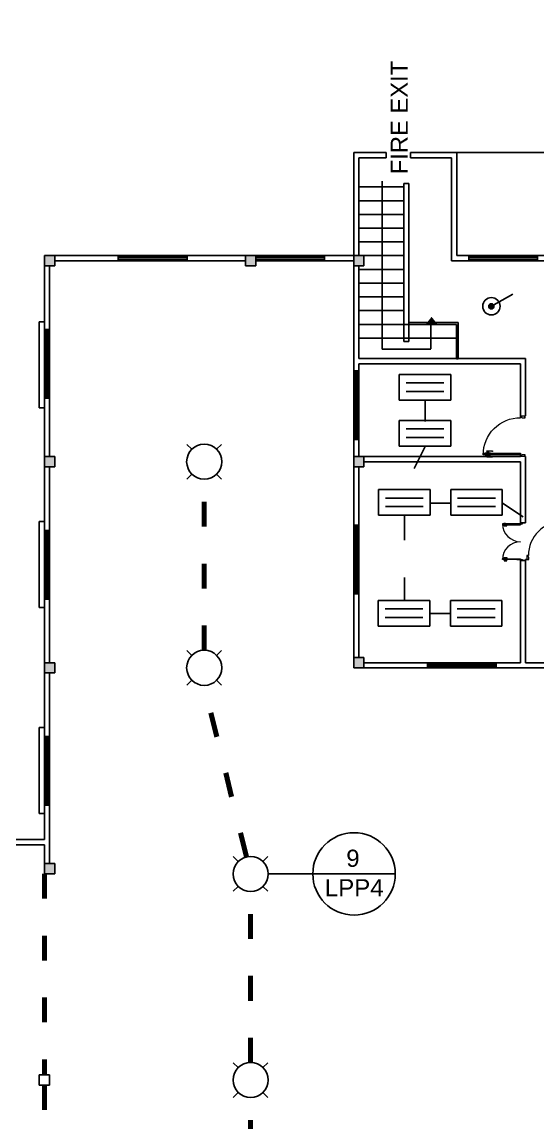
# Model space of a CAD drawing. Header units: millimetres. Extents: x 3339 to 2017737, y 4955 to 2748989.
# Drawn here: x 1497483 to 1512497, y 1700899 to 1732949 of the extents above; entities that cross this region are included whole.
import ezdxf

# ---------------------------------------------------------------- set-up
doc = ezdxf.new("R2010")
doc.units = ezdxf.units.MM
doc.header["$LTSCALE"] = 30
doc.linetypes.add('ACAD_ISO03W100', pattern=[30, 12, -18])
for name, color, linetype, lineweight in [('A-DETL-GENF', 92, 'Continuous', 13), ('A-DOOR', 31, 'Continuous', 13), ('T-WAL', 4, 'Continuous', 5)]:
    doc.layers.add(name, color=color, linetype=linetype, lineweight=lineweight)
doc.styles.get("Standard").update_dxf_attribs({"font": 'arial.ttf'})

# ---------------------------------------------------------------- blocks, each defined once
blk = doc.blocks.new('D4')
at = {"layer": 'A-DETL-GENF'}
for p, q in [((-1072, -29), (-1072, -112)), ((-1052, -29), (-1072, -29)), ((-1060, -41), (-1072, -30)), ((-1072, -112), (-1060, -112)), ((-1059, -112), (-1072, -112)), ((-1072, -112), (-1072, -150)), ((-1072, -150), (-1059, -150)), ((-1060, -112), (-1060, -41)), ((-1060, -41), (-1052, -41)), ((-1059, -150), (-1059, -112)), ((-1059, -115), (-1059, -147)), ((-1027, -115), (-1059, -115)), ((-1059, -147), (-1027, -147)), ((-1052, -41), (-1052, -29)), ((-1021, -74), (-1027, -80)), ((-1027, -80), (-1027, -182)), ((-1027, -147), (-1027, -115)), ((-1027, -182), (-1021, -188)), ((-1021, -188), (-1021, -74)), ((-974, -80), (-981, -74)), ((-981, -74), (-981, -188)), ((-981, -188), (-974, -182)), ((-974, -182), (-974, -80)), ((-943, -115), (-974, -115)), ((-974, -115), (-974, -147)), ((-974, -147), (-943, -147)), ((-930, -29), (-949, -29)), ((-949, -29), (-949, -41)), ((-949, -41), (-941, -41)), ((-943, -112), (-943, -150)), ((-930, -112), (-943, -112)), ((-943, -147), (-943, -115)), ((-943, -150), (-930, -150)), ((-941, -41), (-930, -30)), ((-941, -41), (-941, -112)), ((-941, -112), (-930, -112)), ((-930, -112), (-930, -29)), ((-930, -150), (-930, -112))]:
    blk.add_line(p, q, dxfattribs=at)
at = {"layer": 'A-DOOR', "lineweight": 18}
for p, q in [((-1059, 683), (-1024, 683)), ((-1014, 683), (-1059, 683)), ((-1059, 683), (-1059, 583)), ((-1059, 583), (-1024, 583)), ((-1024, 583), (-1024, 626)), ((-1024, 626), (-1014, 626)), ((-981, 583), (-1021, 583)), ((-1021, 583), (-1021, -231)), ((-1014, 626), (-1014, 683)), ((-981, -231), (-981, 583)), ((-169, 683), (-214, 683)), ((-214, 683), (-214, 626)), ((-214, 626), (-204, 626)), ((-204, 683), (-169, 683)), ((-204, 626), (-204, 583)), ((-204, 583), (-169, 583)), ((-169, 583), (-169, 683)), ((-1021, -231), (-981, -231))]:
    blk.add_line(p, q, dxfattribs=at)
at = {"layer": 'A-DOOR'}
blk.add_arc((-1021, 583), 814, 270, 0, dxfattribs=at)

msp = doc.modelspace()

# ---------------------------------------------------------------- hatches: boundary and pattern name
at = {"true_color": 0xf8d731}
h = msp.add_hatch(color=40, dxfattribs=at)
h.dxf.hatch_style = 1
h.paths.add_polyline_path([(1468284.084, 1732948.947), (1468134.084, 1732948.947), (1467984.084, 1732948.947), (1467984.084, 1732648.947), (1468284.084, 1732648.947)])
h.paths.add_polyline_path([(1474284.084, 1732948.947), (1474134.084, 1732948.947), (1473984.084, 1732948.947), (1473984.084, 1732648.947), (1474284.084, 1732648.947)])
h.paths.add_polyline_path([(1480284.084, 1732948.947), (1480134.084, 1732948.947), (1479984.084, 1732948.947), (1479984.084, 1732798.947), (1479984.084, 1732648.947), (1480284.084, 1732648.947)])
h.paths.add_polyline_path([(1487284.084, 1732948.947), (1487134.084, 1732948.947), (1486984.084, 1732948.947), (1486984.084, 1732648.947), (1487284.084, 1732648.947)])
h.paths.add_polyline_path([(1494134.084, 1732948.947), (1493984.084, 1732948.947), (1493834.084, 1732948.947), (1493834.084, 1732798.947), (1493834.084, 1732648.947), (1494134.084, 1732648.947)])
h.paths.add_polyline_path([(1494134.084, 1727098.947), (1493984.084, 1727098.947), (1493834.084, 1727098.947), (1493834.084, 1726948.947), (1493834.084, 1726798.947), (1494134.084, 1726798.947)])
h.paths.add_polyline_path([(1494134.084, 1721098.947), (1493984.084, 1721098.947), (1493834.084, 1721098.947), (1493834.084, 1720948.947), (1493834.084, 1720798.947), (1494134.084, 1720798.947)])
h.paths.add_polyline_path([(1494134.084, 1715098.947), (1493984.084, 1715098.947), (1493834.084, 1715098.947), (1493834.084, 1714948.947), (1493834.084, 1714798.947), (1494134.084, 1714798.947)])
h.paths.add_polyline_path([(1498434.084, 1726148.947), (1498134.084, 1726148.947), (1498134.084, 1725998.947), (1498134.084, 1725848.947), (1498434.084, 1725848.947)])
h.paths.add_polyline_path([(1504284.084, 1726148.947), (1504134.084, 1726148.947), (1503984.084, 1726148.947), (1503984.084, 1725848.947), (1504284.084, 1725848.947)])
h.paths.add_polyline_path([(1498434.084, 1720298.947), (1498284.084, 1720298.947), (1498134.084, 1720298.947), (1498134.084, 1720148.947), (1498134.084, 1719998.947), (1498434.084, 1719998.947)])
h.paths.add_polyline_path([(1498434.084, 1714298.947), (1498284.084, 1714298.947), (1498134.084, 1714298.947), (1498134.084, 1714148.947), (1498134.084, 1713998.947), (1498434.084, 1713998.947)])
h = msp.add_hatch(color=40, dxfattribs=at)
h.dxf.hatch_style = 1
h.paths.add_polyline_path([(1507434.084, 1726148.947), (1507284.084, 1726148.947), (1507134.084, 1726148.947), (1507134.084, 1725848.947), (1507434.084, 1725848.947)])
h.paths.add_polyline_path([(1513284.084, 1726148.947), (1513134.084, 1726148.947), (1512984.084, 1726148.947), (1512984.084, 1725998.947), (1512984.084, 1725848.947), (1513284.084, 1725848.947)])
h.paths.add_polyline_path([(1519284.084, 1726148.947), (1519134.084, 1726148.947), (1518984.084, 1726148.947), (1518984.084, 1725998.947), (1518984.084, 1725848.947), (1519284.084, 1725848.947)])
h.paths.add_polyline_path([(1519284.084, 1720298.947), (1519134.084, 1720298.947), (1518984.084, 1720298.947), (1518984.084, 1720148.947), (1518984.084, 1719998.947), (1519284.084, 1719998.947)])
h.paths.add_polyline_path([(1525284.084, 1726148.947), (1525134.084, 1726148.947), (1524984.084, 1726148.947), (1524984.084, 1725998.947), (1524984.084, 1725848.947), (1525284.084, 1725848.947)])
h.paths.add_polyline_path([(1531134.084, 1726148.947), (1530984.084, 1726148.947), (1530834.084, 1726148.947), (1530834.084, 1725998.947), (1530834.084, 1725848.947), (1531134.084, 1725848.947)])
h.paths.add_polyline_path([(1534284.084, 1726148.947), (1534134.084, 1726148.947), (1533984.084, 1726148.947), (1533984.084, 1725848.947), (1534284.084, 1725848.947)])
h.paths.add_polyline_path([(1540134.084, 1726148.947), (1539984.084, 1726148.947), (1539834.084, 1726148.947), (1539834.084, 1725998.947), (1539834.084, 1725848.947), (1540134.084, 1725848.947)])
h.paths.add_polyline_path([(1540134.084, 1720298.947), (1539984.084, 1720298.947), (1539834.084, 1720298.947), (1539834.084, 1720148.947), (1539834.084, 1719998.947), (1540134.084, 1719998.947)])
h.paths.add_polyline_path([(1531134.084, 1714448.947), (1530984.084, 1714448.947), (1530834.084, 1714448.947), (1530834.084, 1714298.947), (1530834.084, 1714148.947), (1531134.084, 1714148.947)])
h.paths.add_polyline_path([(1525134.084, 1714448.947), (1524984.084, 1714448.947), (1524834.084, 1714448.947), (1524834.084, 1714298.947), (1524834.084, 1714148.947), (1525134.084, 1714148.947)])
h.paths.add_polyline_path([(1519284.084, 1714448.947), (1519134.084, 1714448.947), (1518984.084, 1714448.947), (1518984.084, 1714148.947), (1519284.084, 1714148.947)])
h.paths.add_polyline_path([(1513284.084, 1714448.947), (1513134.084, 1714448.947), (1512984.084, 1714448.947), (1512984.084, 1714298.947), (1512984.084, 1714148.947), (1513284.084, 1714148.947)])
h.paths.add_polyline_path([(1507434.084, 1714448.947), (1507284.084, 1714448.947), (1507134.084, 1714448.947), (1507134.084, 1714298.947), (1507134.084, 1714148.947), (1507434.084, 1714148.947)])
h.paths.add_polyline_path([(1507434.084, 1720298.947), (1507284.084, 1720298.947), (1507134.084, 1720298.947), (1507134.084, 1720148.947), (1507134.084, 1719998.947), (1507434.084, 1719998.947)])
h = msp.add_hatch(color=256)
h.dxf.hatch_style = 1
h.paths.add_polyline_path([(1511216.935, 1724673.947, 1), (1511065.859, 1724673.947, 1)])
at = {"true_color": 0xcd2027}
h = msp.add_hatch(color=242, dxfattribs=at)
h.dxf.hatch_style = 1
h.paths.add_polyline_path([(1509401.465, 1724317.658), (1509401.465, 1724366.229), (1509571.465, 1724152.515), (1509401.465, 1724152.515)])
h.paths.add_polyline_path([(1509401.465, 1724366.229), (1509401.465, 1724317.658), (1509401.465, 1724152.515), (1509231.465, 1724152.515)])
at = {"true_color": 0xf8d731}
h = msp.add_hatch(color=40, dxfattribs=at)
h.dxf.hatch_style = 1
h.paths.add_polyline_path([(1494134.084, 1709298.947), (1493984.084, 1709298.947), (1493834.084, 1709298.947), (1493834.084, 1709148.947), (1493834.084, 1708998.947), (1494134.084, 1708998.947)])
h.paths.add_polyline_path([(1498434.084, 1708448.947), (1498284.084, 1708448.947), (1498134.084, 1708448.947), (1498134.084, 1708148.947), (1498434.084, 1708148.947)])

# ---------------------------------------------------------------- linework, layer by layer
for p, q in [((1508084.084, 1729148.947), (1507134.084, 1729148.947)), ((1507134.084, 1729148.947), (1507134.084, 1727648.947)), ((1507134.084, 1729148.947), (1508084.084, 1729148.947)), ((1507134.084, 1729148.947), (1508084.084, 1729148.947)), ((1507284.084, 1729148.947), (1508084.084, 1729148.947)), ((1508084.084, 1729148.947), (1508084.084, 1728998.947)), ((1529134.084, 1729148.947), (1508784.084, 1729148.947)), ((1508784.084, 1729148.947), (1509134.084, 1729148.947)), ((1508784.084, 1729148.947), (1510134.084, 1729148.947)), ((1508784.084, 1728998.947), (1508784.084, 1729148.947)), ((1510134.084, 1729148.947), (1510134.084, 1726148.947)), ((1507284.084, 1728998.947), (1507284.084, 1727648.947)), ((1507284.084, 1728998.947), (1508084.084, 1728998.947)), ((1508784.084, 1728998.947), (1509984.084, 1728998.947)), ((1509984.084, 1728998.947), (1509984.084, 1726148.947)), ((1507134.084, 1724648.947), (1507134.084, 1727648.947)), ((1507134.084, 1727648.947), (1507134.084, 1726148.947)), ((1507284.084, 1727648.947), (1507284.084, 1726148.947)), ((1507434.084, 1726148.947), (1498134.084, 1726148.947)), ((1498134.084, 1726148.947), (1498134.084, 1709148.947)), ((1498134.084, 1720148.947), (1498134.084, 1726148.947)), ((1498134.084, 1726148.947), (1498134.084, 1725848.947)), ((1498434.084, 1726148.947), (1498134.084, 1726148.947)), ((1498134.084, 1726148.947), (1498134.084, 1725998.947)), ((1498134.084, 1726148.947), (1504134.084, 1726148.947)), ((1498434.084, 1726148.947), (1498284.084, 1726148.947)), ((1498434.084, 1725848.947), (1498434.084, 1726148.947)), ((1498434.084, 1725998.947), (1498434.084, 1726148.947)), ((1498434.084, 1726148.947), (1500284.084, 1726148.947)), ((1503984.084, 1725998.947), (1498434.084, 1725998.947)), ((1500284.084, 1726148.947), (1500284.084, 1725998.947)), ((1503984.084, 1726148.947), (1503984.084, 1725848.947)), ((1504284.084, 1726148.947), (1503984.084, 1726148.947)), ((1503984.084, 1726148.947), (1503984.084, 1725998.947)), ((1504134.084, 1726148.947), (1507134.084, 1726148.947)), ((1504284.084, 1726148.947), (1504134.084, 1726148.947)), ((1504284.084, 1725848.947), (1504284.084, 1726148.947)), ((1504284.084, 1725998.947), (1504284.084, 1726148.947)), ((1507134.084, 1725998.947), (1504284.084, 1725998.947)), ((1507134.084, 1726148.947), (1507134.084, 1724648.947)), ((1507134.084, 1726148.947), (1507434.084, 1726148.947)), ((1507134.084, 1726148.947), (1507134.084, 1714148.947)), ((1507134.084, 1726148.947), (1507134.084, 1725848.947)), ((1507434.084, 1726148.947), (1507134.084, 1726148.947)), ((1507134.084, 1726148.947), (1507134.084, 1725998.947)), ((1507134.084, 1726148.947), (1507134.084, 1720148.947)), ((1507134.084, 1726148.947), (1507134.084, 1720298.947)), ((1507134.084, 1726148.947), (1507134.084, 1723148.947)), ((1507434.084, 1726148.947), (1507284.084, 1726148.947)), ((1507434.084, 1725848.947), (1507434.084, 1726148.947)), ((1507434.084, 1725998.947), (1507434.084, 1726148.947)), ((1509984.084, 1726148.947), (1509984.084, 1725998.947)), ((1512984.084, 1725998.947), (1509984.084, 1725998.947)), ((1509984.084, 1725998.947), (1510134.084, 1725998.947)), ((1528134.084, 1726148.947), (1510134.084, 1726148.947)), ((1510134.084, 1726148.947), (1513134.084, 1726148.947)), ((1512984.084, 1726148.947), (1512484.084, 1726148.947)), ((1512484.084, 1726148.947), (1512484.084, 1725998.947)), ((1498134.084, 1725848.947), (1498434.084, 1725848.947)), ((1498284.084, 1725848.947), (1498284.084, 1720298.947)), ((1498284.084, 1725848.947), (1498284.084, 1723998.947)), ((1503984.084, 1725848.947), (1504284.084, 1725848.947)), ((1507134.084, 1725848.947), (1507434.084, 1725848.947)), ((1507284.084, 1725848.947), (1507284.084, 1723148.947)), ((1497982.521, 1724218.876), (1497982.521, 1721718.876)), ((1498132.521, 1724218.876), (1497982.521, 1724218.876)), ((1497982.521, 1724218.876), (1497982.521, 1724218.876)), ((1498132.521, 1721718.876), (1498132.521, 1724218.876)), ((1498284.084, 1723998.947), (1498134.084, 1723998.947)), ((1507284.084, 1723148.947), (1511134.084, 1723148.947)), ((1511134.084, 1723148.947), (1512134.084, 1723148.947)), ((1512134.084, 1721481.469), (1512134.084, 1723148.947)), ((1507284.084, 1722998.947), (1507284.084, 1720298.947)), ((1507284.084, 1722998.947), (1511134.084, 1722998.947)), ((1507284.084, 1722998.947), (1507284.084, 1720298.947)), ((1508459.603, 1722692.153), (1509959.603, 1722692.153)), ((1508959.603, 1722692.153), (1508459.603, 1722692.153)), ((1508459.603, 1722692.153), (1508459.603, 1721942.153)), ((1508459.603, 1722692.153), (1508659.603, 1722692.153)), ((1509959.603, 1722692.153), (1508959.603, 1722692.153)), ((1509959.603, 1722692.153), (1509759.603, 1722692.153)), ((1509959.603, 1721942.153), (1509959.603, 1722692.153)), ((1509959.603, 1722692.153), (1509959.603, 1722442.153)), ((1511134.084, 1722998.947), (1511984.084, 1722998.947)), ((1511984.084, 1721430.979), (1511984.084, 1722998.947)), ((1511984.084, 1722998.947), (1511984.084, 1721430.979)), ((1508459.603, 1722442.153), (1508459.603, 1722192.153)), ((1509759.603, 1722442.153), (1508659.603, 1722442.153)), ((1508659.603, 1722192.153), (1509759.603, 1722192.153)), ((1508459.603, 1721942.153), (1509959.603, 1721942.153)), ((1497982.521, 1721718.876), (1498132.521, 1721718.876)), ((1512116.951, 1721481.469), (1512134.084, 1721481.469)), ((1508459.603, 1721352.153), (1509959.603, 1721352.153)), ((1508959.603, 1721352.153), (1508459.603, 1721352.153)), ((1508459.603, 1721352.153), (1508459.603, 1720602.153)), ((1508459.603, 1721352.153), (1508659.603, 1721352.153)), ((1508459.603, 1721102.153), (1508459.603, 1720852.153)), ((1509759.603, 1721102.153), (1508659.603, 1721102.153)), ((1509959.603, 1721352.153), (1508959.603, 1721352.153)), ((1509959.603, 1721352.153), (1509759.603, 1721352.153)), ((1509959.603, 1720602.153), (1509959.603, 1721352.153)), ((1509959.603, 1721352.153), (1509959.603, 1721102.153)), ((1507134.084, 1720298.947), (1507134.084, 1720798.947)), ((1507134.084, 1720798.947), (1507284.084, 1720798.947)), ((1508659.603, 1720852.153), (1509759.603, 1720852.153)), ((1502278.774, 1720654.257), (1502423.03, 1720510)), ((1503289.393, 1720654.257), (1503145.137, 1720510)), ((1508459.603, 1720602.153), (1509959.603, 1720602.153)), ((1498134.084, 1720298.947), (1498134.084, 1719998.947)), ((1498434.084, 1720298.947), (1498134.084, 1720298.947)), ((1498134.084, 1720298.947), (1498134.084, 1720148.947)), ((1498134.084, 1714148.947), (1498134.084, 1720148.947)), ((1498434.084, 1720298.947), (1498284.084, 1720298.947)), ((1498434.084, 1719998.947), (1498434.084, 1720298.947)), ((1498434.084, 1720148.947), (1498434.084, 1720298.947)), ((1507134.084, 1720298.947), (1508634.084, 1720298.947)), ((1507134.084, 1720298.947), (1507134.084, 1719998.947)), ((1507434.084, 1720298.947), (1507134.084, 1720298.947)), ((1507134.084, 1720298.947), (1507134.084, 1720148.947)), ((1507434.084, 1720298.947), (1507284.084, 1720298.947)), ((1507434.084, 1719998.947), (1507434.084, 1720298.947)), ((1507434.084, 1720148.947), (1507434.084, 1720298.947)), ((1507434.084, 1720148.947), (1508634.084, 1720148.947)), ((1511984.084, 1720298.947), (1508634.084, 1720298.947)), ((1511984.084, 1720148.947), (1508634.084, 1720148.947)), ((1511984.084, 1720298.947), (1511984.084, 1720402.584)), ((1511984.084, 1720402.584), (1511984.084, 1720298.947)), ((1511984.084, 1718315.534), (1511984.084, 1720148.947)), ((1512116.951, 1720298.947), (1512134.084, 1720298.947)), ((1512134.084, 1718991.131), (1512134.084, 1720298.947)), ((1498134.084, 1719998.947), (1498434.084, 1719998.947)), ((1498284.084, 1719998.947), (1498284.084, 1714298.947)), ((1498284.084, 1719998.947), (1498284.084, 1718148.947)), ((1507134.084, 1719998.947), (1507434.084, 1719998.947)), ((1507284.084, 1719998.947), (1507284.084, 1714448.947)), ((1502278.774, 1719643.637), (1502423.03, 1719787.893)), ((1503289.393, 1719643.637), (1503145.137, 1719787.893)), ((1508359.603, 1719342.153), (1507859.603, 1719342.153)), ((1507859.603, 1719342.153), (1507859.603, 1718592.153)), ((1507859.603, 1719342.153), (1508059.603, 1719342.153)), ((1507859.603, 1719342.153), (1509359.603, 1719342.153)), ((1509359.603, 1719342.153), (1508359.603, 1719342.153)), ((1509359.603, 1719342.153), (1509159.603, 1719342.153)), ((1509359.603, 1718592.153), (1509359.603, 1719342.153)), ((1509359.603, 1719342.153), (1509359.603, 1719092.153)), ((1509959.603, 1719342.153), (1511459.603, 1719342.153)), ((1510459.603, 1719342.153), (1509959.603, 1719342.153)), ((1509959.603, 1719342.153), (1509959.603, 1718592.153)), ((1509959.603, 1719342.153), (1510159.603, 1719342.153)), ((1511459.603, 1719342.153), (1510459.603, 1719342.153)), ((1511459.603, 1719342.153), (1511259.603, 1719342.153)), ((1511459.603, 1718592.153), (1511459.603, 1719342.153)), ((1511459.603, 1719342.153), (1511459.603, 1719092.153)), ((1507859.603, 1719092.153), (1507859.603, 1718842.153)), ((1509159.603, 1719092.153), (1508059.603, 1719092.153)), ((1508059.603, 1718842.153), (1509159.603, 1718842.153)), ((1509959.603, 1719092.153), (1509959.603, 1718842.153)), ((1511259.603, 1719092.153), (1510159.603, 1719092.153)), ((1510159.603, 1718842.153), (1511259.603, 1718842.153)), ((1512134.084, 1718991.131), (1512134.084, 1718365.467)), ((1507859.603, 1718592.153), (1509359.603, 1718592.153)), ((1509959.603, 1718592.153), (1511459.603, 1718592.153)), ((1497982.521, 1718408.876), (1497982.521, 1715908.876)), ((1498132.521, 1718408.876), (1497982.521, 1718408.876)), ((1497982.521, 1718408.876), (1497982.521, 1718408.876)), ((1498132.521, 1715908.876), (1498132.521, 1718408.876)), ((1512049.107, 1718365.467), (1511985.09, 1718365.467)), ((1511985.09, 1718365.467), (1512135.09, 1718365.467)), ((1498284.084, 1718148.947), (1498134.084, 1718148.947)), ((1511984.084, 1717820.043), (1511984.084, 1717820.045)), ((1511884.777, 1717298.947), (1511984.084, 1717298.947)), ((1511985.09, 1717298.947), (1511884.777, 1717298.947)), ((1511984.084, 1714298.947), (1511984.084, 1717324.554)), ((1511984.084, 1717298.947), (1511984.084, 1717324.554)), ((1512049.107, 1717274.62), (1511985.09, 1717274.62)), ((1511985.09, 1717274.62), (1512135.09, 1717274.62)), ((1512134.084, 1714298.947), (1512134.084, 1717298.947)), ((1512171.228, 1717298.947), (1512134.084, 1717298.947)), ((1512134.084, 1717298.947), (1512134.084, 1717274.62)), ((1507134.084, 1714448.947), (1507134.084, 1716298.947)), ((1507134.084, 1716298.947), (1507284.084, 1716298.947)), ((1508349.603, 1716112.153), (1507849.603, 1716112.153)), ((1507849.603, 1716112.153), (1507849.603, 1715362.153)), ((1507849.603, 1716112.153), (1508049.603, 1716112.153)), ((1507849.603, 1716112.153), (1509349.603, 1716112.153)), ((1509349.603, 1716112.153), (1508349.603, 1716112.153)), ((1509349.603, 1716112.153), (1509149.603, 1716112.153)), ((1509349.603, 1715362.153), (1509349.603, 1716112.153)), ((1509349.603, 1716112.153), (1509349.603, 1715862.153)), ((1509949.603, 1716112.153), (1511449.603, 1716112.153)), ((1510449.603, 1716112.153), (1509949.603, 1716112.153)), ((1509949.603, 1716112.153), (1509949.603, 1715362.153)), ((1509949.603, 1716112.153), (1510149.603, 1716112.153)), ((1511449.603, 1716112.153), (1510449.603, 1716112.153)), ((1511449.603, 1716112.153), (1511249.603, 1716112.153)), ((1511449.603, 1715362.153), (1511449.603, 1716112.153)), ((1511449.603, 1716112.153), (1511449.603, 1715862.153)), ((1497982.521, 1715908.876), (1498132.521, 1715908.876)), ((1507849.603, 1715862.153), (1507849.603, 1715612.153)), ((1509149.603, 1715862.153), (1508049.603, 1715862.153)), ((1509949.603, 1715862.153), (1509949.603, 1715612.153)), ((1511249.603, 1715862.153), (1510149.603, 1715862.153)), ((1507849.603, 1715362.153), (1509349.603, 1715362.153)), ((1508049.603, 1715612.153), (1509149.603, 1715612.153)), ((1509949.603, 1715362.153), (1511449.603, 1715362.153)), ((1510149.603, 1715612.153), (1511249.603, 1715612.153)), ((1502278.774, 1714654.257), (1502423.03, 1714510)), ((1503289.393, 1714654.257), (1503145.137, 1714510)), ((1507134.084, 1714448.947), (1507134.084, 1714148.947)), ((1507434.084, 1714448.947), (1507134.084, 1714448.947)), ((1507134.084, 1714448.947), (1507134.084, 1714298.947)), ((1507434.084, 1714448.947), (1507284.084, 1714448.947)), ((1507434.084, 1714148.947), (1507434.084, 1714448.947)), ((1507434.084, 1714298.947), (1507434.084, 1714448.947)), ((1498134.084, 1714298.947), (1498134.084, 1713998.947)), ((1498434.084, 1714298.947), (1498134.084, 1714298.947)), ((1498134.084, 1714298.947), (1498134.084, 1714148.947)), ((1498134.084, 1709148.947), (1498134.084, 1714148.947)), ((1498434.084, 1714298.947), (1498284.084, 1714298.947)), ((1498434.084, 1713998.947), (1498434.084, 1714298.947)), ((1498434.084, 1714148.947), (1498434.084, 1714298.947)), ((1507134.084, 1714148.947), (1531134.084, 1714148.947)), ((1507134.084, 1714148.947), (1507434.084, 1714148.947)), ((1507134.084, 1714148.947), (1512134.084, 1714148.947)), ((1507134.084, 1714148.947), (1513134.084, 1714148.947)), ((1507134.084, 1714148.947), (1513284.084, 1714148.947)), ((1507434.084, 1714298.947), (1511984.084, 1714298.947)), ((1507434.084, 1714148.947), (1509284.084, 1714148.947)), ((1509284.084, 1714148.947), (1509284.084, 1714298.947)), ((1512134.084, 1714298.947), (1512984.084, 1714298.947)), ((1498134.084, 1713998.947), (1498434.084, 1713998.947)), ((1498284.084, 1713998.947), (1498284.084, 1708448.947)), ((1498284.084, 1713998.947), (1498284.084, 1712148.947)), ((1502278.774, 1713643.637), (1502423.03, 1713787.893)), ((1503289.393, 1713643.637), (1503145.137, 1713787.893)), ((1497982.521, 1712408.876), (1497982.521, 1709908.876)), ((1498132.521, 1712408.876), (1497982.521, 1712408.876)), ((1497982.521, 1712408.876), (1497982.521, 1712408.876)), ((1498132.521, 1709908.876), (1498132.521, 1712408.876)), ((1498284.084, 1712148.947), (1498134.084, 1712148.947)), ((1497982.521, 1709908.876), (1498132.521, 1709908.876)), ((1494134.084, 1709148.947), (1498134.084, 1709148.947)), ((1494134.084, 1708998.947), (1498134.084, 1708998.947)), ((1498134.084, 1708998.947), (1498134.084, 1708148.947)), ((1498134.084, 1708148.947), (1498134.084, 1708998.947)), ((1503628.774, 1708654.257), (1503773.03, 1708510)), ((1504639.393, 1708654.257), (1504495.137, 1708510)), ((1498134.084, 1708448.947), (1498134.084, 1708148.947)), ((1498434.084, 1708448.947), (1498134.084, 1708448.947)), ((1498134.084, 1708448.947), (1498134.084, 1708298.947)), ((1498434.084, 1708448.947), (1498284.084, 1708448.947)), ((1498434.084, 1708148.947), (1498434.084, 1708448.947)), ((1498434.084, 1708298.947), (1498434.084, 1708448.947)), ((1498134.084, 1708148.947), (1498434.084, 1708148.947)), ((1505944.691, 1708148.947), (1507144.691, 1708148.947)), ((1507144.691, 1708148.947), (1508344.691, 1708148.947)), ((1503628.774, 1707643.637), (1503773.03, 1707787.893)), ((1504639.393, 1707643.637), (1504495.137, 1707787.893)), ((1503628.774, 1702654.257), (1503773.03, 1702510)), ((1504639.393, 1702654.257), (1504495.137, 1702510)), ((1503628.774, 1701643.637), (1503773.03, 1701787.893)), ((1504639.393, 1701643.637), (1504495.137, 1701787.893))]:
    msp.add_line(p, q)
at = {"color": 242, "true_color": 0xcd2027}
for p, q in [((1507292.521, 1728147.93), (1508592.521, 1728147.93)), ((1507962.521, 1728317.93), (1507962.521, 1723428.876)), ((1508592.521, 1728247.93), (1508592.521, 1723697.93)), ((1508592.521, 1728147.93), (1508592.521, 1728247.93)), ((1508592.521, 1728247.93), (1508742.521, 1728247.93)), ((1508592.521, 1728247.93), (1508742.521, 1728247.93)), ((1508742.521, 1728247.93), (1508742.521, 1723647.93)), ((1508592.521, 1727747.93), (1507292.521, 1727747.93)), ((1507292.521, 1727347.93), (1508592.521, 1727347.93)), ((1508592.521, 1726947.93), (1507292.521, 1726947.93)), ((1507292.521, 1726547.93), (1508592.521, 1726547.93)), ((1508592.521, 1726147.93), (1507292.521, 1726147.93)), ((1507292.521, 1725747.93), (1508592.521, 1725747.93)), ((1508592.521, 1725347.93), (1507292.521, 1725347.93)), ((1507292.521, 1724947.93), (1508592.521, 1724947.93)), ((1508592.521, 1724547.93), (1507292.521, 1724547.93)), ((1507292.521, 1724147.93), (1510122.521, 1724147.93)), ((1510172.521, 1724197.93), (1508742.521, 1724197.93)), ((1509376.993, 1724152.079), (1509376.993, 1723431.042)), ((1510122.521, 1724147.93), (1510122.521, 1723147.93)), ((1510172.521, 1723147.93), (1510172.521, 1724197.93)), ((1510122.521, 1723747.93), (1507292.521, 1723747.93)), ((1508592.521, 1723647.93), (1508592.521, 1723697.93)), ((1509376.993, 1723429.277), (1507961.173, 1723429.277)), ((1508642.521, 1723647.93), (1508592.521, 1723647.93)), ((1508642.521, 1723647.93), (1508742.521, 1723647.93)), ((1508742.521, 1723647.93), (1508642.521, 1723647.93)), ((1510122.521, 1723147.93), (1510172.521, 1723147.93))]:
    msp.add_line(p, q, dxfattribs=at)
at = {"color": 9, "true_color": 0xafd9aa}
for p, q in [((1500284.084, 1725998.947), (1500284.084, 1726148.947)), ((1500284.084, 1726148.947), (1502284.084, 1726148.947)), ((1502284.084, 1726098.947), (1500284.084, 1726098.947)), ((1500284.084, 1726098.947), (1500284.084, 1726048.947)), ((1500284.084, 1726048.947), (1502284.084, 1726048.947)), ((1501284.084, 1725998.947), (1500284.084, 1725998.947)), ((1502284.084, 1725998.947), (1501284.084, 1725998.947)), ((1502284.084, 1726148.947), (1502284.084, 1725998.947)), ((1502284.084, 1726148.947), (1502284.084, 1726098.947)), ((1504284.084, 1725998.947), (1504284.084, 1726148.947)), ((1504284.084, 1726148.947), (1506284.084, 1726148.947)), ((1506284.084, 1726098.947), (1504284.084, 1726098.947)), ((1504284.084, 1726098.947), (1504284.084, 1726048.947)), ((1504284.084, 1726048.947), (1506284.084, 1726048.947)), ((1505284.084, 1725998.947), (1504284.084, 1725998.947)), ((1506284.084, 1725998.947), (1505284.084, 1725998.947)), ((1506284.084, 1726148.947), (1506284.084, 1725998.947)), ((1506284.084, 1726148.947), (1506284.084, 1726098.947)), ((1510484.084, 1725998.947), (1510484.084, 1726148.947)), ((1510484.084, 1726148.947), (1512484.084, 1726148.947)), ((1512484.084, 1726098.947), (1510484.084, 1726098.947)), ((1510484.084, 1726098.947), (1510484.084, 1726048.947)), ((1510484.084, 1726048.947), (1512484.084, 1726048.947)), ((1511484.084, 1725998.947), (1510484.084, 1725998.947)), ((1512484.084, 1725998.947), (1511484.084, 1725998.947)), ((1512484.084, 1726148.947), (1512484.084, 1725998.947)), ((1512484.084, 1726148.947), (1512484.084, 1726098.947)), ((1498134.084, 1723998.947), (1498284.084, 1723998.947)), ((1498134.084, 1721998.947), (1498134.084, 1723998.947)), ((1498134.084, 1723998.947), (1498184.084, 1723998.947)), ((1498184.084, 1723998.947), (1498184.084, 1721998.947)), ((1498234.084, 1721998.947), (1498234.084, 1723998.947)), ((1498284.084, 1723998.947), (1498284.084, 1722998.947)), ((1498284.084, 1722998.947), (1498284.084, 1721998.947)), ((1507134.084, 1722798.947), (1507284.084, 1722798.947)), ((1507134.084, 1720798.947), (1507134.084, 1722798.947)), ((1507134.084, 1722798.947), (1507184.084, 1722798.947)), ((1507184.084, 1722798.947), (1507184.084, 1720798.947)), ((1507234.084, 1720798.947), (1507234.084, 1722798.947)), ((1507284.084, 1722798.947), (1507284.084, 1721798.947)), ((1498284.084, 1721998.947), (1498134.084, 1721998.947)), ((1498184.084, 1721998.947), (1498234.084, 1721998.947)), ((1507284.084, 1721798.947), (1507284.084, 1720798.947)), ((1507284.084, 1720798.947), (1507134.084, 1720798.947)), ((1507184.084, 1720798.947), (1507234.084, 1720798.947)), ((1507134.084, 1718298.947), (1507284.084, 1718298.947)), ((1507134.084, 1716298.947), (1507134.084, 1718298.947)), ((1507134.084, 1718298.947), (1507184.084, 1718298.947)), ((1507184.084, 1718298.947), (1507184.084, 1716298.947)), ((1507234.084, 1716298.947), (1507234.084, 1718298.947)), ((1507284.084, 1718298.947), (1507284.084, 1717298.947)), ((1498134.084, 1718148.947), (1498284.084, 1718148.947)), ((1498134.084, 1716148.947), (1498134.084, 1718148.947)), ((1498134.084, 1718148.947), (1498184.084, 1718148.947)), ((1498184.084, 1718148.947), (1498184.084, 1716148.947)), ((1498234.084, 1716148.947), (1498234.084, 1718148.947)), ((1498284.084, 1718148.947), (1498284.084, 1717148.947)), ((1507284.084, 1717298.947), (1507284.084, 1716298.947)), ((1498284.084, 1717148.947), (1498284.084, 1716148.947)), ((1507284.084, 1716298.947), (1507134.084, 1716298.947)), ((1507184.084, 1716298.947), (1507234.084, 1716298.947)), ((1498284.084, 1716148.947), (1498134.084, 1716148.947)), ((1498184.084, 1716148.947), (1498234.084, 1716148.947)), ((1509284.084, 1714148.947), (1509284.084, 1714298.947)), ((1509284.084, 1714298.947), (1511284.084, 1714298.947)), ((1511284.084, 1714248.947), (1509284.084, 1714248.947)), ((1509284.084, 1714248.947), (1509284.084, 1714198.947)), ((1509284.084, 1714198.947), (1511284.084, 1714198.947)), ((1510284.084, 1714148.947), (1509284.084, 1714148.947)), ((1511284.084, 1714148.947), (1510284.084, 1714148.947)), ((1511284.084, 1714298.947), (1511284.084, 1714148.947)), ((1511284.084, 1714298.947), (1511284.084, 1714248.947)), ((1498134.084, 1712148.947), (1498284.084, 1712148.947)), ((1498134.084, 1710148.947), (1498134.084, 1712148.947)), ((1498134.084, 1712148.947), (1498184.084, 1712148.947)), ((1498184.084, 1712148.947), (1498184.084, 1710148.947)), ((1498234.084, 1710148.947), (1498234.084, 1712148.947)), ((1498284.084, 1712148.947), (1498284.084, 1711148.947)), ((1498284.084, 1711148.947), (1498284.084, 1710148.947)), ((1498284.084, 1710148.947), (1498134.084, 1710148.947)), ((1498184.084, 1710148.947), (1498234.084, 1710148.947))]:
    msp.add_line(p, q, dxfattribs=at)
at = {"linetype": 'ACAD_ISO03W100', "ltscale": 2}
for p, q in [((1511141.397, 1724673.947), (1512771.397, 1725603.947)), ((1509210.467, 1721925.126), (1509210.467, 1721323.568)), ((1509210.467, 1720596.16), (1508594.458, 1719337.137)), ((1509350.479, 1718945.455), (1509952.498, 1718945.455)), ((1511464.541, 1718945.455), (1512780.612, 1718078.161)), ((1508608.447, 1718581.751), (1508608.447, 1716105.671)), ((1509350.479, 1715727.979), (1509952.498, 1715727.979))]:
    msp.add_line(p, q, dxfattribs=at)
at = {"linetype": 'ACAD_ISO03W100', "lineweight": 200, "ltscale": 2}
for p, q in [((1502784.084, 1714659.554), (1502784.084, 1719638.34)), ((1504012.144, 1708644.78), (1502784.084, 1713638.34)), ((1498134.084, 1708148.947), (1498134.084, 1702298.947)), ((1504134.084, 1702659.554), (1504134.084, 1707638.34)), ((1498134.084, 1701998.947), (1498134.084, 1696298.947)), ((1504134.084, 1696659.554), (1504134.084, 1701638.34))]:
    msp.add_line(p, q, dxfattribs=at)
at = {"ltscale": 2}
for p, q in [((1504644.691, 1708148.947), (1505944.691, 1708148.947)), ((1497984.084, 1702298.947), (1497984.084, 1702148.947))]:
    msp.add_line(p, q, dxfattribs=at)
at = {"lineweight": -3, "ltscale": 2}
for p, q in [((1497984.084, 1702298.947), (1497984.084, 1701998.947)), ((1498284.084, 1702298.947), (1497984.084, 1702298.947)), ((1497984.084, 1702298.947), (1497984.084, 1702148.947)), ((1498284.084, 1702298.947), (1498134.084, 1702298.947)), ((1498284.084, 1701998.947), (1498284.084, 1702298.947)), ((1498284.084, 1702148.947), (1498284.084, 1702298.947)), ((1497984.084, 1701998.947), (1498284.084, 1701998.947))]:
    msp.add_line(p, q, dxfattribs=at)
for centre, radius in [((1511141.397, 1724673.947), 251.794), ((1511141.397, 1724673.947), 75.538), ((1502784.084, 1720148.947), 510.607), ((1502784.084, 1714148.947), 510.607), ((1507144.691, 1708148.947), 1200), ((1504134.084, 1708148.947), 510.607), ((1504134.084, 1702148.947), 510.607)]:
    msp.add_circle(centre, radius)
at = {"layer": 'A-DETL-GENF'}
for p, q in [((1511495.49, 1718345.205), (1511491.425, 1718341.14)), ((1511491.425, 1718341.14), (1511564.596, 1718341.14)), ((1511491.425, 1718315.534), (1511495.49, 1718311.469)), ((1511564.596, 1718315.534), (1511491.425, 1718315.534)), ((1511560.531, 1718345.205), (1511495.49, 1718345.205)), ((1511495.49, 1718311.469), (1511560.531, 1718311.469)), ((1511540.205, 1718291.143), (1511515.815, 1718291.143)), ((1511515.815, 1718291.143), (1511515.815, 1718283.013)), ((1511515.815, 1718283.013), (1511540.205, 1718283.013)), ((1511517.847, 1718365.531), (1511517.847, 1718345.205)), ((1511517.847, 1718345.205), (1511538.173, 1718345.205)), ((1511538.173, 1718311.469), (1511517.847, 1718311.469)), ((1511517.847, 1718311.469), (1511517.847, 1718291.143)), ((1511517.847, 1718291.143), (1511538.173, 1718291.143)), ((1511538.173, 1718345.205), (1511538.173, 1718365.531)), ((1511538.173, 1718291.143), (1511538.173, 1718311.469)), ((1511540.205, 1718283.013), (1511540.205, 1718291.143)), ((1511585.371, 1718290.341), (1511540.205, 1718290.341)), ((1511540.205, 1718290.341), (1511540.205, 1718283.013)), ((1511540.205, 1718283.013), (1511592.96, 1718283.013)), ((1511564.596, 1718341.14), (1511560.531, 1718345.205)), ((1511560.531, 1718311.469), (1511564.596, 1718315.534)), ((1511592.96, 1718295.279), (1511585.371, 1718295.279)), ((1511585.371, 1718295.279), (1511585.371, 1718290.341)), ((1511585.371, 1718290.341), (1511592.699, 1718283.013)), ((1511592.96, 1718283.013), (1511592.96, 1718295.279)), ((1511491.425, 1717324.554), (1511495.49, 1717328.619)), ((1511564.596, 1717324.554), (1511491.425, 1717324.554)), ((1511491.425, 1717298.947), (1511564.596, 1717298.947)), ((1511495.49, 1717294.882), (1511491.425, 1717298.947)), ((1511495.49, 1717328.619), (1511560.531, 1717328.619)), ((1511560.531, 1717294.882), (1511495.49, 1717294.882)), ((1511515.815, 1717348.944), (1511515.815, 1717357.074)), ((1511515.815, 1717357.074), (1511540.205, 1717357.074)), ((1511540.205, 1717348.944), (1511515.815, 1717348.944)), ((1511540.205, 1717274.556), (1511515.815, 1717274.556)), ((1511515.815, 1717274.556), (1511515.815, 1717266.426)), ((1511515.815, 1717266.426), (1511540.205, 1717266.426)), ((1511517.847, 1717328.619), (1511517.847, 1717348.944)), ((1511517.847, 1717348.944), (1511538.173, 1717348.944)), ((1511538.173, 1717328.619), (1511517.847, 1717328.619)), ((1511517.847, 1717294.882), (1511538.173, 1717294.882)), ((1511517.847, 1717294.882), (1511517.847, 1717274.556)), ((1511517.847, 1717274.556), (1511538.173, 1717274.556)), ((1511538.173, 1717348.944), (1511538.173, 1717328.619)), ((1511538.173, 1717274.556), (1511538.173, 1717294.882)), ((1511540.205, 1717349.746), (1511540.205, 1717357.074)), ((1511540.205, 1717357.074), (1511592.96, 1717357.074)), ((1511540.205, 1717357.074), (1511540.205, 1717348.944)), ((1511585.371, 1717349.746), (1511540.205, 1717349.746)), ((1511540.205, 1717266.426), (1511540.205, 1717274.556)), ((1511585.371, 1717273.754), (1511540.205, 1717273.754)), ((1511540.205, 1717273.754), (1511540.205, 1717266.426)), ((1511540.205, 1717266.426), (1511592.96, 1717266.426)), ((1511560.531, 1717328.619), (1511564.596, 1717324.554)), ((1511564.596, 1717298.947), (1511560.531, 1717294.882)), ((1511585.371, 1717349.746), (1511592.699, 1717357.074)), ((1511585.371, 1717344.808), (1511585.371, 1717349.746)), ((1511592.96, 1717344.808), (1511585.371, 1717344.808)), ((1511592.96, 1717278.692), (1511585.371, 1717278.692)), ((1511585.371, 1717278.692), (1511585.371, 1717273.754)), ((1511585.371, 1717273.754), (1511592.699, 1717266.426)), ((1511592.96, 1717357.074), (1511592.96, 1717344.808)), ((1511592.96, 1717266.426), (1511592.96, 1717278.692))]:
    msp.add_line(p, q, dxfattribs=at)
at = {"layer": 'A-DOOR', "lineweight": 18}
for p, q in [((1511985.09, 1718341.14), (1511463.993, 1718341.14)), ((1511463.993, 1718341.14), (1511463.993, 1718315.534)), ((1511463.993, 1718315.534), (1511985.09, 1718315.534)), ((1511985.09, 1718365.467), (1511985.09, 1718343.061)), ((1511985.09, 1718343.061), (1512012.617, 1718343.061)), ((1511985.09, 1718315.534), (1511985.09, 1718341.14)), ((1512012.617, 1718343.061), (1512012.617, 1718336.659)), ((1512012.617, 1718336.659), (1512049.107, 1718336.659)), ((1512049.107, 1718336.659), (1512049.107, 1718365.467)), ((1511463.993, 1717298.947), (1511463.993, 1717324.554)), ((1511463.993, 1717324.554), (1511985.09, 1717324.554)), ((1511985.09, 1717298.947), (1511463.993, 1717298.947)), ((1511985.09, 1717324.554), (1511985.09, 1717298.947)), ((1511985.09, 1717274.62), (1511985.09, 1717297.026)), ((1511985.09, 1717297.026), (1512012.617, 1717297.026)), ((1512012.617, 1717297.026), (1512012.617, 1717303.428)), ((1512012.617, 1717303.428), (1512049.107, 1717303.428)), ((1512049.107, 1717303.428), (1512049.107, 1717274.62))]:
    msp.add_line(p, q, dxfattribs=at)
at = {"layer": 'A-DOOR'}
for centre, start, end in [((1511985.09, 1718341.14), 180, 270), ((1511985.09, 1717298.947), 90, 180)]:
    msp.add_arc(centre, 521.097, start, end, dxfattribs=at)
at = {"layer": 'T-WAL', "linetype": 'ByBlock'}
msp.add_line((1511968.751, 1717819.787), (1511968.751, 1717820.3), dxfattribs=at)

# ---------------------------------------------------------------- block references
at = {"layer": 'A-DOOR'}
for p, xscale, yscale, zscale, rotation in [((1511209.376, 1721705.754), -1.328676381366386, 1.328676381366386, 1.328676381366386, 270), ((1511965.73, 1718130.497), 1.217377047422565, 1.217377047422565, 1.217377047422565, 180)]:
    msp.add_blockref('D4', p, dxfattribs=dict(at, xscale=xscale, yscale=yscale, zscale=zscale, rotation=rotation))

# ---------------------------------------------------------------- texts
msp.add_text('FIRE EXIT', height=494.3593, rotation=90).set_placement((1508706.88, 1728518.876))
at = {"linetype": 'ACAD_ISO03W100', "ltscale": 2, "char_height": 500, "attachment_point": 1}
for s, insert in [('\\pxqc;9', (1506280.329, 1708855.423)), ('\\pxqc;LPP4', (1506317.635, 1707996.215))]:
    msp.add_mtext_dynamic_manual_height_columns(s, width=1664.22541, gutter_width=6050, heights=[0], dxfattribs=dict(at, insert=insert))

doc.saveas('drawing.dxf')
